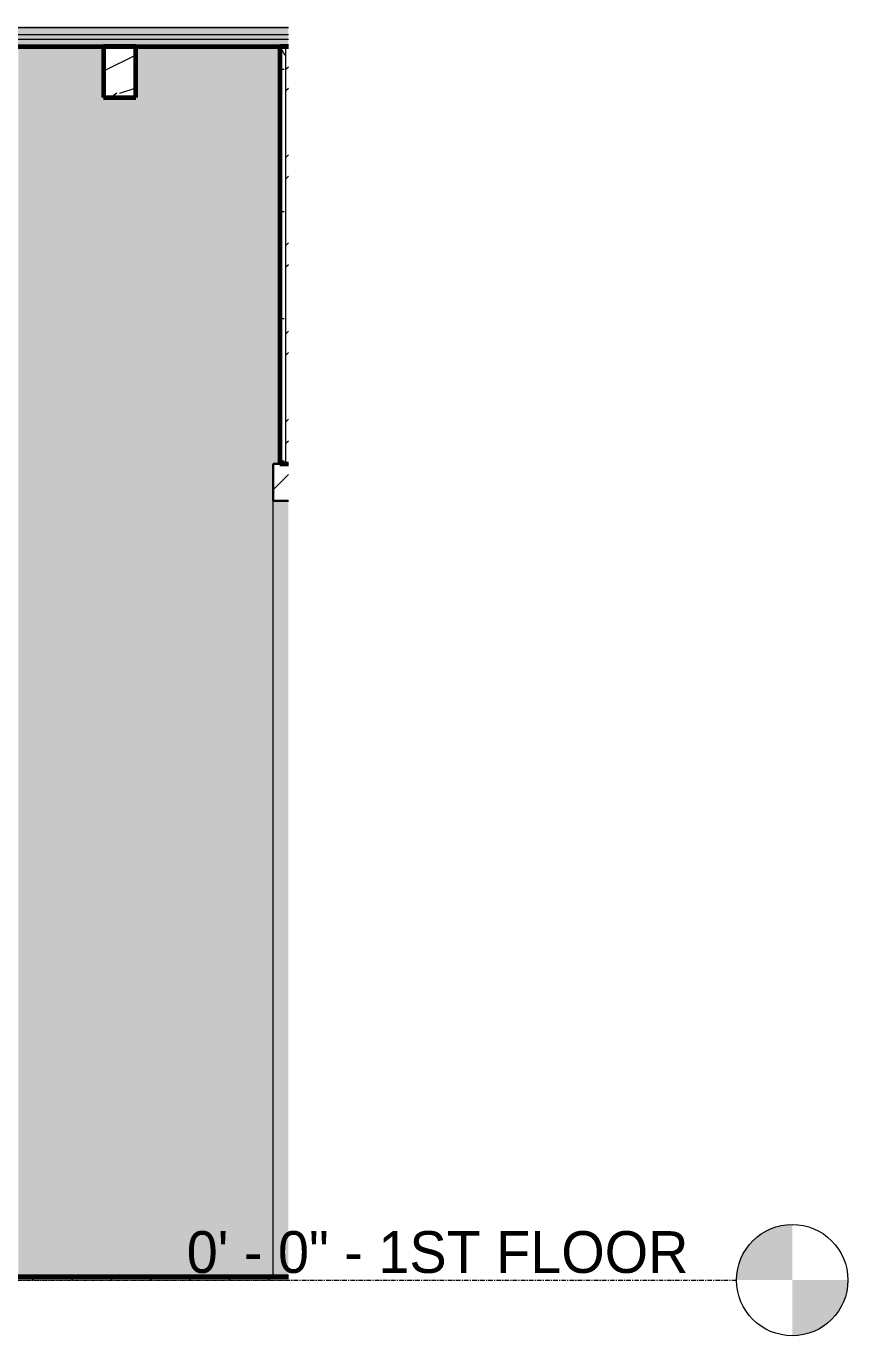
# Model space of a CAD drawing. Header units: inches. Extents: x -3510 to 2128, y -38 to 218.
# Drawn here: x 1560.5 to 1649.1, y -6 to 135.2 of the extents above; entities that cross this region are included whole.
import ezdxf

# ---------------------------------------------------------------- set-up
doc = ezdxf.new("R2010")
doc.units = ezdxf.units.IN
doc.header["$MEASUREMENT"] = 0
doc.linetypes.add('Grid Line 1_2_', pattern=[0.875, 0.5, -0.125, 0.125, -0.125])
for name, color, linetype, lineweight in [('0-3', 50, 'Continuous', 9), ('0-4', 10, 'Continuous', 5), ('A-DOOR-7', 31, 'Continuous', 9), ('A-DOOR-FRAM', 31, 'Continuous', 9), ('A-DOOR-FRAM-3', 31, 'Continuous', 30), ('A-FLOR-2', 8, 'Continuous', 5), ('A-FLOR-4', 250, 'Continuous', 60), ('A-FLOR-LEVL', 51, 'Continuous', 9), ('A-FLOR-LEVL-1', 51, 'Grid Line 1_2_', 9), ('A-FLOR-MCUT-1', 7, 'Continuous', 18), ('A-FLOR-PATT-2', 253, 'Continuous', 9), ('A-FLOR-PATT-3', 50, 'Continuous', 9), ('A-WALL', 113, 'Continuous', 18), ('A-WALL-PATT-1', 111, 'Continuous', 9), ('I-WALL', 2, 'Continuous', 18), ('I-WALL-4', 2, 'Continuous', 60), ('S-BEAM', 12, 'Continuous', 9), ('S-BEAM-1', 250, 'Continuous', 60)]:
    doc.layers.add(name, color=color, linetype=linetype, lineweight=lineweight)
doc.styles.add('Century Gothic', font='ufonts.com_century-gothic.ttf', dxfattribs={"height": 4.5})
pattern_1 = [(0, (0, 0), (7.68, 1.92), [0.634, -5.126, 0.634, -5.126, -30.72]), (0, (0, 0), (7.68, 1.92), [-11.52, 0.634, -10.886, 0.634, -5.126, -13.44]), (0, (0, 0), (7.68, 1.92), [-28.8, 0.634, -3.206, 0.634, -8.966]), (120, (2.88, 0.96), (-5.50276878, 5.6910751), [0.634, -5.126, 0.634, -5.126, -30.72]), (120, (2.88, 0.96), (-5.50276878, 5.6910751), [-11.52, 0.634, -10.886, 0.634, -5.126, -13.44]), (120, (2.88, 0.96), (-5.50276878, 5.6910751), [-28.8, 0.634, -3.206, 0.634, -8.966]), (240, (3.84, 4.8), (-2.17723122, -7.6110751), [0.634, -5.126, 0.634, -5.126, -30.72]), (240, (3.84, 4.8), (-2.17723122, -7.6110751), [-11.52, 0.634, -10.886, 0.634, -5.126, -13.44]), (240, (3.84, 4.8), (-2.17723122, -7.6110751), [-28.8, 0.634, -3.206, 0.634, -8.966])]
pattern_2 = [(0, (0, 0), (0, 2.399), []), (315, (0, 0), (2.3985062, 0), [3.393, -3.393]), (45, (0, 0), (2.3985062, 0), [3.393, -3.393])]

# ---------------------------------------------------------------- blocks, each defined once
blk = doc.blocks.new('CTR - 1st Phase - Shell_rvt-4-INTERIOR ELEVATION - CORRIDOR _103_N_ _ LOBBY _106_ - SOUTH WALL')
at = {"layer": 'A-FLOR-2'}
blk.add_hatch(color=256, dxfattribs=at).paths.add_polyline_path([(-10832.18, 133.75), (-10351.56, 133.75), (-10351.56, 134.25), (-11534.63, 134.25), (-11534.63, 133.75), (-10841.43, 133.75)], flags=0)
at = {"layer": 'A-FLOR-PATT-2'}
h = blk.add_hatch(dxfattribs=at)
h.set_pattern_fill('FP_25', color=256, style=0, pattern_type=2)
h.set_pattern_definition(pattern_1)
h.paths.add_polyline_path([(-11534.63, 134.25), (-10351.56, 134.25), (-10351.56, 135), (-11534.63, 135)], flags=0)
h = blk.add_hatch(dxfattribs=at)
h.set_pattern_fill('FP_25', color=256, style=0, pattern_type=2)
h.set_pattern_definition(pattern_1)
h.paths.add_polyline_path([(-10970.82, -0.03), (-10351.56, -0.03), (-10351.56, 0), (-11534.63, 0), (-11534.63, -0.03), (-10975.45, -0.03)], flags=0)
at = {"layer": 'A-FLOR-PATT-3'}
h = blk.add_hatch(dxfattribs=at)
h.set_pattern_fill('FP_27', color=256, style=0, pattern_type=2)
h.set_pattern_definition(pattern_2)
h.paths.add_polyline_path([(-10370.05, 135), (-10351.56, 135), (-10351.56, 135.19), (-11534.63, 135.19), (-11534.63, 135), (-10380.66, 135)], flags=0)
h = blk.add_hatch(dxfattribs=at)
h.set_pattern_fill('FP_27', color=256, style=0, pattern_type=2)
h.set_pattern_definition(pattern_2)
h.paths.add_polyline_path([(-10832.18, 133), (-10351.56, 133), (-10351.56, 133.75), (-11534.63, 133.75), (-11534.63, 133), (-10841.43, 133)], flags=0)
h = blk.add_hatch(dxfattribs=at)
h.set_pattern_fill('FP_26', color=256, style=0, pattern_type=2)
h.set_pattern_definition([(135, (0, 0), (-2.12132034, -2.12132034), [])])
h.paths.add_polyline_path([(-10380.66, 0), (-10351.56, 0), (-10351.56, 0.37), (-11534.63, 0.37), (-11534.63, 0), (-10381.29, 0)], flags=0)
at = {"layer": 'A-FLOR-4'}
for p, q in [((-11534.63, 133), (-10351.56, 133)), ((-10351.56, 0.37), (-11534.63, 0.37))]:
    blk.add_line(p, q, dxfattribs=at)
at = {"layer": 'A-FLOR-MCUT-1'}
for p, q in [((-10351.56, 135), (-11534.63, 135)), ((-10351.56, 134.25), (-11534.63, 134.25)), ((-10351.56, 133.75), (-11534.63, 133.75)), ((-10351.56, 0), (-11534.63, 0))]:
    blk.add_line(p, q, dxfattribs=at)
blk = doc.blocks.new('LVL-Laminated Veneer Lumber - 4X6 S_ PINE - NO_ 1-1619291-INTERIOR ELEVATION - CORRIDOR _103_N_ _ LOBBY _106_ - SOUTH WALL')
at = {"layer": 'S-BEAM'}
h = blk.add_hatch(dxfattribs=at)
h.set_pattern_fill('FP_14', color=256, style=0, pattern_type=2)
h.set_pattern_definition([(216.87, (3.199, 7.997), (23.98977143, 15.99364286), [3.998, -35.986]), (206.565, (7.997, 5.598), (-7.9970807, -7.9966192), [8.941, -8.941]), (198.435, (7.997, 1.599), (-15.9938446, -7.99709826), [5.058, -20.23])])
h.paths.add_polyline_path([(-10371.5, 127.5), (-10368, 127.5), (-10368, 133), (-10371.5, 133)], flags=0)
at = {"layer": 'S-BEAM-1'}
for p, q in [((-10368, 133), (-10371.5, 133)), ((-10371.5, 133), (-10371.5, 127.5)), ((-10368, 127.5), (-10368, 133)), ((-10371.5, 127.5), (-10368, 127.5))]:
    blk.add_line(p, q, dxfattribs=at)
blk = doc.blocks.new('CTR - 1st Phase - Structure_rvt-4-INTERIOR ELEVATION - CORRIDOR _103_N_ _ LOBBY _106_ - SOUTH WALL')
at = {"layer": '0-3'}
blk.add_blockref('LVL-Laminated Veneer Lumber - 4X6 S_ PINE - NO_ 1-1619291-INTERIOR ELEVATION - CORRIDOR _103_N_ _ LOBBY _106_ - SOUTH WALL', (0, 0), dxfattribs=at)
blk = doc.blocks.new('HOLLOW METAL - UNIT DOOR-2191978-INTERIOR ELEVATION - CORRIDOR _103_N_ _ LOBBY _106_ - SOUTH WALL')
at = {"layer": 'A-DOOR-FRAM'}
h = blk.add_hatch(dxfattribs=at)
h.set_pattern_fill('FP_28', color=256, style=0, pattern_type=2)
h.set_pattern_definition([(45, (0, 0), (-3.1819805, 3.1819805), [])])
h.paths.add_polyline_path([(-10352.46, 84), (-10351.56, 84), (-10351.56, 88), (-10353.21, 88), (-10353.21, 84)], flags=0)
blk.add_hatch(color=256, dxfattribs=at).paths.add_polyline_path([(-10353.21, 0.38), (-10351.56, 0.38), (-10351.56, 84), (-10353.21, 84), (-10353.21, 33.78)], flags=0)
blk.add_line((-10353.21, 0.38), (-10353.21, 84), dxfattribs=at)
at = {"layer": 'A-DOOR-FRAM-3'}
for p, q in [((-10351.56, 88), (-10353.21, 88)), ((-10353.21, 88), (-10353.21, 84)), ((-10353.21, 84), (-10351.56, 84))]:
    blk.add_line(p, q, dxfattribs=at)
blk = doc.blocks.new('Level - Level Head - Circle-50818-INTERIOR ELEVATION - CORRIDOR _103_N_ _ LOBBY _106_ - SOUTH WALL')
at = {"layer": 'A-FLOR-LEVL'}
h = blk.add_hatch(color=256, dxfattribs=at)
edge = h.paths.add_edge_path(flags=0)
edge.add_line((-10297.21, 0), (-10303.21, 0))
edge.add_arc((-10297.21, 0), 6, 90, 180, ccw=False)
edge.add_line((-10297.21, 6), (-10297.21, 0))
h = blk.add_hatch(color=256, dxfattribs=at)
edge = h.paths.add_edge_path(flags=0)
edge.add_line((-10297.21, -6), (-10297.21, 0))
edge.add_line((-10297.21, 0), (-10291.21, 0))
edge.add_arc((-10297.21, 0), 6, 270, 360, ccw=False)
blk.add_circle((-10297.21, 0), 6, dxfattribs=at)

msp = doc.modelspace()

# ---------------------------------------------------------------- hatches: boundary and pattern name
at = {"layer": 'A-WALL-PATT-1'}
h = msp.add_hatch(dxfattribs=at)
h.set_pattern_fill('FP_30', color=256, style=0, pattern_type=2)
h.set_pattern_definition([(0, (11940.318, 0), (15.36, 3.84), [0.634, -10.886, 0.634, -10.886, -61.44]), (0, (11940.318, 0), (15.36, 3.84), [-23.04, 0.634, -22.406, 0.634, -10.886, -26.88]), (0, (11940.318, 0), (15.36, 3.84), [-57.6, 0.634, -7.046, 0.634, -18.566]), (120, (11946.078, 1.92), (-11.0055376, 11.3821502), [0.634, -10.886, 0.634, -10.886, -61.44]), (120, (11946.078, 1.92), (-11.0055376, 11.3821502), [-23.04, 0.634, -22.406, 0.634, -10.886, -26.88]), (120, (11946.078, 1.92), (-11.0055376, 11.3821502), [-57.6, 0.634, -7.046, 0.634, -18.566]), (240, (11947.998, 9.6), (-4.3544624, -15.2221502), [0.634, -10.886, 0.634, -10.886, -61.44]), (240, (11947.998, 9.6), (-4.3544624, -15.2221502), [-23.04, 0.634, -22.406, 0.634, -10.886, -26.88]), (240, (11947.998, 9.6), (-4.3544624, -15.2221502), [-57.6, 0.634, -7.046, 0.634, -18.566])])
h.paths.add_polyline_path([(1588.48, 88), (1588.48, 133), (1587.85, 133), (1587.85, 88)], flags=0)
h = msp.add_hatch(dxfattribs=at)
h.set_pattern_fill('FP_29', color=256, style=0, pattern_type=2)
h.set_pattern_definition([(45, (11940.318, 0), (-4.7517576, 4.7517576), []), (45, (11940.318, 7.2), (-4.7517576, 4.7517576), [])])
h.paths.add_polyline_path([(1588.76, 88), (1588.76, 133), (1588.48, 133), (1588.48, 88)], flags=0)
at = {"layer": 'I-WALL'}
msp.add_hatch(color=256, dxfattribs=at).paths.add_polyline_path([(1587.1, 0.38), (1587.1, 88), (1587.85, 88), (1587.85, 133), (1572.32, 133), (1572.32, 127.5), (1568.82, 127.5), (1568.82, 133), (1559.65, 133), (1559.65, 0.38)], flags=0)

# ---------------------------------------------------------------- linework, layer by layer
at = {"layer": 'A-FLOR-LEVL-1'}
msp.add_line((357.33, 0), (1637.1, 0), dxfattribs=at)
at = {"layer": 'A-WALL'}
msp.add_line((1588.48, 88), (1588.48, 133), dxfattribs=at)
at = {"layer": 'I-WALL-4'}
for p, q in [((1588.76, 133), (1587.85, 133)), ((1587.85, 133), (1587.85, 88)), ((1587.85, 88), (1588.76, 88))]:
    msp.add_line(p, q, dxfattribs=at)

# ---------------------------------------------------------------- block references
at = {"layer": '0-4'}
for name in ['CTR - 1st Phase - Shell_rvt-4-INTERIOR ELEVATION - CORRIDOR _103_N_ _ LOBBY _106_ - SOUTH WALL', 'CTR - 1st Phase - Structure_rvt-4-INTERIOR ELEVATION - CORRIDOR _103_N_ _ LOBBY _106_ - SOUTH WALL']:
    msp.add_blockref(name, (11940.32, 0), dxfattribs=at)
at = {"layer": 'A-DOOR-7'}
msp.add_blockref('HOLLOW METAL - UNIT DOOR-2191978-INTERIOR ELEVATION - CORRIDOR _103_N_ _ LOBBY _106_ - SOUTH WALL', (11940.32, 0), dxfattribs=at)
at = {"layer": 'A-FLOR-LEVL'}
msp.add_blockref('Level - Level Head - Circle-50818-INTERIOR ELEVATION - CORRIDOR _103_N_ _ LOBBY _106_ - SOUTH WALL', (11940.32, 0), dxfattribs=at)

# ---------------------------------------------------------------- texts
at = {"layer": 'A-FLOR-LEVL', "insert": (1577.8, 5.28), "char_height": 4.5, "width": 64.9935, "attachment_point": 1, "style": 'Century Gothic'}
msp.add_mtext('0\' - 0" - 1ST FLOOR', dxfattribs=at)

doc.saveas('drawing.dxf')
